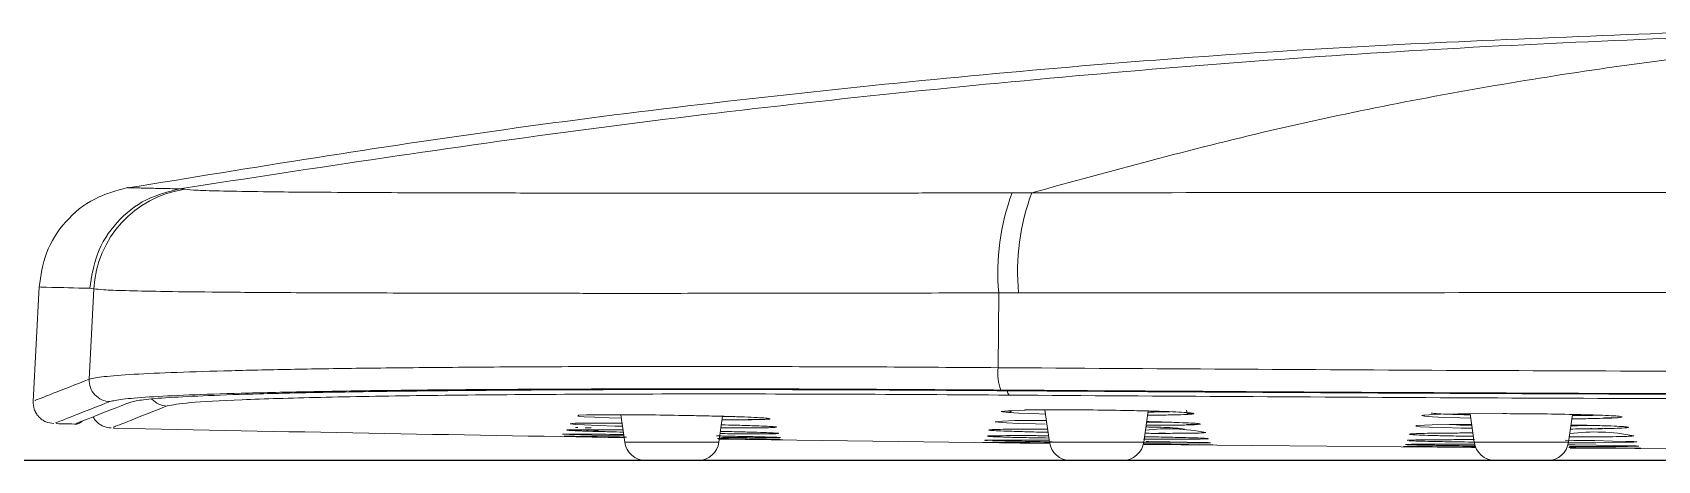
# Model space of a CAD drawing. Extents: x 3627 to 4221, y 1255 to 1675.
# Drawn here: x 3948.6 to 3963.9, y 1618 to 1622.03 of the extents above; entities that cross this region are included whole.
import ezdxf

# ---------------------------------------------------------------- set-up
doc = ezdxf.new("R2010")
doc.units = 0
doc.header["$LTSCALE"] = 7
doc.header["$MEASUREMENT"] = 0
doc.layers.get('0').update_dxf_attribs({"color": 2, "linetype": 'CONTINUOUS'})
doc.layers.add('D', color=2, linetype='CONTINUOUS')

msp = doc.modelspace()

# ---------------------------------------------------------------- linework, layer by layer
at = {"color": 7, "linetype": 'Continuous', "lineweight": 15}
for p, q in [((3950.032, 1620.553), (3949.984, 1620.557)), ((3957.823, 1620.52), (3958.009, 1620.52)), ((3948.661, 1619.633), (3948.605, 1618.555)), ((3949.176, 1619.616), (3949.139, 1619.621)), ((3949.176, 1619.616), (3949.132, 1618.765)), ((3957.692, 1618.873), (3957.697, 1619.577)), ((3957.697, 1619.577), (3957.884, 1619.578)), ((3954.139, 1618.429), (3954.096, 1618.43)), ((3954.139, 1618.43), (3954.175, 1618.172)), ((3955.063, 1618.172), (3955.097, 1618.416)), ((3955.212, 1618.412), (3955.097, 1618.413)), ((3958.132, 1618.476), (3958.175, 1618.172)), ((3959.063, 1618.172), (3959.104, 1618.466)), ((3959.519, 1618.446), (3959.521, 1618.443)), ((3962.137, 1618.44), (3962.175, 1618.172)), ((3963.063, 1618.172), (3963.1, 1618.434)), ((3953.62, 1618.248), (3953.62, 1618.248)), ((3953.702, 1618.289), (3953.882, 1618.289)), ((3953.733, 1618.31), (3953.712, 1618.311)), ((3953.86, 1618.306), (3953.802, 1618.308)), ((3954.009, 1618.35), (3954.153, 1618.35)), ((3954.373, 1618), (3954.865, 1618)), ((3958.373, 1618), (3958.865, 1618)), ((3962.373, 1618), (3962.865, 1618))]:
    msp.add_line(p, q, dxfattribs=at)
at = {"color": 8, "linetype": 'Continuous', "lineweight": 15}
for p, q in [((3954.175, 1618.172), (3955.063, 1618.172)), ((3958.175, 1618.172), (3959.063, 1618.172)), ((3962.175, 1618.172), (3963.063, 1618.172))]:
    msp.add_line(p, q, dxfattribs=at)
at = {"color": 7, "linetype": 'Continuous', "lineweight": 15, "flags": 128}
for points in [[(3954.143, 1618.398), (3954.029, 1618.402), (3953.893, 1618.407), (3953.794, 1618.412), (3953.734, 1618.417), (3953.742, 1618.425), (3953.814, 1618.429), (3953.817, 1618.43), (3953.818, 1618.43), (3953.818, 1618.43), (3953.818, 1618.43), (3953.818, 1618.43), (3953.818, 1618.43), (3953.818, 1618.43), (3953.818, 1618.43), (3953.818, 1618.43), (3953.818, 1618.43), (3953.818, 1618.43), (3953.818, 1618.43), (3953.818, 1618.43), (3953.818, 1618.43), (3953.818, 1618.43), (3953.818, 1618.43), (3953.818, 1618.43), (3953.818, 1618.43), (3953.818, 1618.43), (3953.818, 1618.43), (3953.818, 1618.43), (3953.818, 1618.43), (3953.818, 1618.43), (3953.818, 1618.43), (3953.818, 1618.43), (3953.818, 1618.43), (3953.818, 1618.43), (3953.818, 1618.43), (3953.818, 1618.43), (3953.818, 1618.43), (3953.818, 1618.43), (3953.818, 1618.43), (3953.818, 1618.43), (3953.818, 1618.43), (3953.818, 1618.43), (3953.818, 1618.43), (3953.818, 1618.43), (3953.818, 1618.43), (3953.818, 1618.43), (3953.818, 1618.43), (3953.819, 1618.43), (3953.83, 1618.43), (3953.858, 1618.43), (3953.86, 1618.43), (3953.87, 1618.43), (3953.9, 1618.43), (3954.136, 1618.43)], [(3958.138, 1618.437), (3958.022, 1618.441), (3957.888, 1618.446), (3957.791, 1618.452), (3957.734, 1618.457), (3957.72, 1618.462), (3957.816, 1618.471), (3957.942, 1618.475), (3957.946, 1618.476), (3957.948, 1618.476), (3957.949, 1618.476), (3957.949, 1618.476), (3957.949, 1618.476), (3957.949, 1618.476), (3957.949, 1618.476), (3957.949, 1618.476), (3957.949, 1618.476), (3957.949, 1618.476), (3957.949, 1618.476), (3957.949, 1618.476), (3957.949, 1618.476), (3957.949, 1618.476), (3957.949, 1618.476), (3957.949, 1618.476), (3957.949, 1618.476), (3957.949, 1618.476), (3957.949, 1618.476), (3957.949, 1618.476), (3957.949, 1618.476), (3957.949, 1618.476), (3957.949, 1618.476), (3957.949, 1618.476), (3957.949, 1618.476), (3957.949, 1618.476), (3957.949, 1618.476), (3957.949, 1618.476), (3957.949, 1618.476), (3957.949, 1618.476), (3957.949, 1618.476), (3957.949, 1618.476), (3957.949, 1618.476), (3957.949, 1618.476), (3957.949, 1618.476), (3957.949, 1618.476), (3957.949, 1618.476), (3957.949, 1618.476), (3957.949, 1618.476), (3957.949, 1618.476), (3957.949, 1618.476), (3957.949, 1618.476), (3957.949, 1618.476), (3957.949, 1618.476), (3957.949, 1618.476), (3957.949, 1618.476), (3957.95, 1618.476), (3957.963, 1618.476), (3957.996, 1618.476), (3957.998, 1618.476), (3958.01, 1618.476), (3958.046, 1618.476), (3958.319, 1618.477)], [(3962.143, 1618.398), (3962.043, 1618.401), (3961.894, 1618.405), (3961.781, 1618.411), (3961.708, 1618.416), (3961.681, 1618.422), (3961.698, 1618.427), (3961.858, 1618.435), (3962.023, 1618.44), (3962.028, 1618.44), (3962.03, 1618.44), (3962.031, 1618.44), (3962.031, 1618.44), (3962.031, 1618.44), (3962.031, 1618.44), (3962.031, 1618.44), (3962.031, 1618.44), (3962.031, 1618.44), (3962.031, 1618.44), (3962.031, 1618.44), (3962.031, 1618.44), (3962.031, 1618.44), (3962.031, 1618.44), (3962.031, 1618.44), (3962.031, 1618.44), (3962.031, 1618.44), (3962.031, 1618.44), (3962.031, 1618.44), (3962.031, 1618.44), (3962.031, 1618.44), (3962.031, 1618.44), (3962.031, 1618.44), (3962.031, 1618.44), (3962.031, 1618.44), (3962.031, 1618.44), (3962.031, 1618.44), (3962.031, 1618.44), (3962.031, 1618.44), (3962.031, 1618.44), (3962.031, 1618.44), (3962.031, 1618.44), (3962.031, 1618.44), (3962.031, 1618.44), (3962.031, 1618.44), (3962.031, 1618.44), (3962.033, 1618.44), (3962.047, 1618.44), (3962.047, 1618.44), (3962.05, 1618.44), (3962.057, 1618.44), (3962.14, 1618.44), (3962.443, 1618.441)], [(3948.821, 1618.347), (3948.846, 1618.346), (3948.87, 1618.346), (3948.895, 1618.345), (3948.92, 1618.345), (3948.944, 1618.344), (3948.969, 1618.344), (3948.993, 1618.343), (3949.018, 1618.343)], [(3954.167, 1618.232), (3954.023, 1618.235), (3953.861, 1618.238), (3953.655, 1618.244), (3953.59, 1618.247), (3953.589, 1618.247), (3953.589, 1618.247), (3953.589, 1618.247), (3953.589, 1618.247), (3953.589, 1618.247), (3953.589, 1618.247), (3953.589, 1618.247), (3953.589, 1618.247), (3953.589, 1618.247), (3953.589, 1618.247), (3953.589, 1618.247), (3953.589, 1618.247), (3953.589, 1618.247), (3953.589, 1618.247), (3953.589, 1618.247), (3953.589, 1618.247), (3953.589, 1618.247), (3953.589, 1618.247), (3953.589, 1618.247), (3953.589, 1618.247), (3953.589, 1618.247), (3953.589, 1618.247), (3953.589, 1618.247), (3953.589, 1618.247), (3953.589, 1618.247), (3953.589, 1618.247), (3953.589, 1618.247), (3953.589, 1618.247), (3953.589, 1618.247), (3953.589, 1618.247), (3953.589, 1618.247), (3953.594, 1618.247), (3953.594, 1618.247), (3953.595, 1618.247), (3953.597, 1618.247), (3953.626, 1618.248), (3953.744, 1618.248)], [(3954.154, 1618.322), (3954.086, 1618.324), (3953.924, 1618.329), (3953.796, 1618.334), (3953.708, 1618.338), (3953.664, 1618.346), (3953.707, 1618.349), (3953.709, 1618.349), (3953.71, 1618.35), (3953.711, 1618.35), (3953.711, 1618.35), (3953.711, 1618.35), (3953.711, 1618.35), (3953.711, 1618.35), (3953.711, 1618.35), (3953.711, 1618.35), (3953.711, 1618.35), (3953.711, 1618.35), (3953.711, 1618.35), (3953.711, 1618.35), (3953.711, 1618.35), (3953.711, 1618.35), (3953.711, 1618.35), (3953.711, 1618.35), (3953.711, 1618.35), (3953.711, 1618.35), (3953.711, 1618.35), (3953.711, 1618.35), (3953.711, 1618.35), (3953.711, 1618.35), (3953.711, 1618.35), (3953.711, 1618.35), (3953.711, 1618.35), (3953.711, 1618.35), (3953.711, 1618.35), (3953.711, 1618.35), (3953.711, 1618.35), (3953.711, 1618.35), (3953.711, 1618.35), (3953.711, 1618.35), (3953.711, 1618.35), (3953.711, 1618.35), (3953.711, 1618.35), (3953.711, 1618.35), (3953.711, 1618.35), (3953.711, 1618.35), (3953.711, 1618.35), (3953.711, 1618.35), (3953.711, 1618.35), (3953.711, 1618.35), (3953.711, 1618.35), (3953.711, 1618.35), (3953.711, 1618.35), (3953.711, 1618.35), (3953.711, 1618.35), (3953.711, 1618.35), (3953.711, 1618.35), (3953.711, 1618.35), (3953.711, 1618.35), (3953.711, 1618.35), (3953.711, 1618.35), (3953.711, 1618.35), (3953.711, 1618.35), (3953.711, 1618.35), (3953.711, 1618.35), (3953.711, 1618.35), (3953.711, 1618.35), (3953.711, 1618.35), (3953.711, 1618.35), (3953.711, 1618.35), (3953.711, 1618.35), (3953.711, 1618.35), (3953.711, 1618.35), (3953.711, 1618.35), (3953.711, 1618.35), (3953.711, 1618.35), (3953.711, 1618.35), (3953.711, 1618.35), (3953.711, 1618.35), (3953.711, 1618.35), (3953.711, 1618.35), (3953.711, 1618.35), (3953.711, 1618.35), (3953.711, 1618.35), (3953.711, 1618.35), (3953.711, 1618.35), (3953.711, 1618.35), (3953.711, 1618.35), (3953.711, 1618.35), (3953.711, 1618.35), (3953.711, 1618.35), (3953.711, 1618.35), (3953.711, 1618.35), (3953.711, 1618.35), (3953.711, 1618.35), (3953.711, 1618.35), (3953.711, 1618.35), (3953.711, 1618.35), (3953.711, 1618.35), (3953.711, 1618.35), (3953.711, 1618.35), (3953.711, 1618.35), (3953.711, 1618.35), (3953.711, 1618.35), (3953.711, 1618.35), (3953.711, 1618.35), (3953.711, 1618.35), (3953.711, 1618.35), (3953.711, 1618.35), (3953.711, 1618.35), (3953.711, 1618.35), (3953.711, 1618.35), (3953.711, 1618.35), (3953.711, 1618.35), (3953.711, 1618.35), (3953.711, 1618.35), (3953.711, 1618.35), (3953.711, 1618.35), (3953.711, 1618.35), (3953.711, 1618.35), (3953.711, 1618.35), (3953.711, 1618.35), (3953.711, 1618.35), (3953.711, 1618.35), (3953.711, 1618.35), (3953.711, 1618.35), (3953.711, 1618.35), (3953.711, 1618.35), (3953.711, 1618.35), (3953.711, 1618.35), (3953.711, 1618.35), (3953.711, 1618.35), (3953.711, 1618.35), (3953.711, 1618.35), (3953.712, 1618.35), (3953.714, 1618.35), (3953.721, 1618.35), (3953.748, 1618.35), (3953.766, 1618.35), (3953.787, 1618.35), (3953.81, 1618.35), (3953.836, 1618.35), (3953.863, 1618.35), (3953.891, 1618.35), (3954.009, 1618.35)], [(3958.134, 1618.342), (3958.043, 1618.344), (3957.888, 1618.349), (3957.771, 1618.354), (3957.694, 1618.359), (3957.663, 1618.364), (3957.733, 1618.371), (3957.848, 1618.375), (3957.852, 1618.375), (3957.853, 1618.376), (3957.854, 1618.376), (3957.854, 1618.376), (3957.854, 1618.376), (3957.854, 1618.376), (3957.854, 1618.376), (3957.854, 1618.376), (3957.854, 1618.376), (3957.854, 1618.376), (3957.854, 1618.376), (3957.854, 1618.376), (3957.854, 1618.376), (3957.854, 1618.376), (3957.854, 1618.376), (3957.854, 1618.376), (3957.854, 1618.376), (3957.854, 1618.376), (3957.854, 1618.376), (3957.854, 1618.376), (3957.854, 1618.376), (3957.854, 1618.376), (3957.854, 1618.376), (3957.854, 1618.376), (3957.854, 1618.376), (3957.854, 1618.376), (3957.854, 1618.376), (3957.854, 1618.376), (3957.854, 1618.376), (3957.854, 1618.376), (3957.854, 1618.376), (3957.854, 1618.376), (3957.856, 1618.376), (3957.868, 1618.376), (3957.902, 1618.376), (3957.903, 1618.376), (3957.906, 1618.376), (3957.916, 1618.376), (3957.952, 1618.376), (3958.146, 1618.376)], [(3962.157, 1618.303), (3962.051, 1618.305), (3961.885, 1618.309), (3961.755, 1618.314), (3961.667, 1618.318), (3961.626, 1618.323), (3961.633, 1618.328), (3961.78, 1618.335), (3961.943, 1618.339), (3961.949, 1618.339), (3961.951, 1618.339), (3961.952, 1618.339), (3961.952, 1618.339), (3961.952, 1618.339), (3961.952, 1618.339), (3961.952, 1618.339), (3961.952, 1618.339), (3961.952, 1618.339), (3961.952, 1618.339), (3961.952, 1618.339), (3961.952, 1618.339), (3961.952, 1618.339), (3961.952, 1618.339), (3961.952, 1618.339), (3961.952, 1618.339), (3961.952, 1618.339), (3961.952, 1618.339), (3961.952, 1618.339), (3961.952, 1618.339), (3961.952, 1618.339), (3961.952, 1618.339), (3961.952, 1618.339), (3961.952, 1618.339), (3961.952, 1618.339), (3961.952, 1618.339), (3961.952, 1618.339), (3961.952, 1618.339), (3961.953, 1618.339), (3961.968, 1618.339), (3961.968, 1618.339), (3961.971, 1618.339), (3961.979, 1618.339), (3962.065, 1618.34), (3962.151, 1618.34)], [(3955.067, 1618.202), (3955.796, 1618.191), (3957.942, 1618.163), (3958.177, 1618.16)], [(3959.059, 1618.156), (3959.121, 1618.155), (3959.322, 1618.153), (3959.488, 1618.15), (3959.611, 1618.148), (3959.688, 1618.147), (3959.713, 1618.146), (3959.684, 1618.146), (3959.606, 1618.146), (3959.322, 1618.149), (3959.078, 1618.151), (3959.07, 1618.151), (3959.068, 1618.151), (3959.066, 1618.151), (3959.066, 1618.151), (3959.066, 1618.151), (3959.066, 1618.151), (3959.066, 1618.151), (3959.066, 1618.151), (3959.066, 1618.151), (3959.066, 1618.151), (3959.066, 1618.151), (3959.066, 1618.151), (3959.066, 1618.151), (3959.066, 1618.151), (3959.066, 1618.151), (3959.066, 1618.151), (3959.066, 1618.151), (3959.066, 1618.151), (3959.066, 1618.151), (3959.066, 1618.151), (3959.066, 1618.151), (3959.066, 1618.151), (3959.066, 1618.151), (3959.066, 1618.151), (3959.066, 1618.151), (3959.066, 1618.151), (3959.066, 1618.151), (3959.066, 1618.151)], [(3959.082, 1618.18), (3959.111, 1618.179), (3959.308, 1618.176), (3959.471, 1618.173), (3959.593, 1618.17), (3959.668, 1618.168), (3959.693, 1618.166), (3959.665, 1618.165), (3959.589, 1618.164), (3959.31, 1618.165), (3959.071, 1618.166), (3959.064, 1618.166), (3959.061, 1618.166), (3959.06, 1618.166), (3959.06, 1618.166), (3959.06, 1618.166), (3959.06, 1618.166), (3959.06, 1618.166), (3959.06, 1618.166), (3959.06, 1618.166)], [(3959.416, 1618.147), (3960.087, 1618.14), (3962.188, 1618.123)], [(3963.031, 1618.19), (3963.112, 1618.189), (3963.312, 1618.187), (3963.478, 1618.183), (3963.602, 1618.18), (3963.679, 1618.177), (3963.705, 1618.174), (3963.678, 1618.172), (3963.6, 1618.17), (3963.319, 1618.167), (3963.077, 1618.167), (3963.069, 1618.167), (3963.066, 1618.167), (3963.065, 1618.167), (3963.065, 1618.167), (3963.065, 1618.167), (3963.065, 1618.167), (3963.065, 1618.167), (3963.065, 1618.167), (3963.065, 1618.167), (3963.065, 1618.167), (3963.065, 1618.167), (3963.065, 1618.167), (3963.065, 1618.167), (3963.065, 1618.167), (3963.065, 1618.167), (3963.065, 1618.167)], [(3963.055, 1618.147), (3963.122, 1618.146), (3963.326, 1618.144), (3963.494, 1618.141), (3963.62, 1618.139), (3963.699, 1618.137), (3963.724, 1618.135), (3963.696, 1618.134), (3963.617, 1618.133), (3963.33, 1618.132), (3963.083, 1618.132), (3963.075, 1618.132), (3963.073, 1618.132), (3963.071, 1618.132), (3963.071, 1618.132), (3963.071, 1618.132), (3963.071, 1618.132), (3963.071, 1618.132)], [(3963.067, 1618.122), (3963.132, 1618.122), (3963.337, 1618.12), (3963.508, 1618.119), (3963.637, 1618.117), (3963.717, 1618.116), (3963.744, 1618.115), (3963.715, 1618.115), (3963.635, 1618.115), (3963.342, 1618.116), (3963.09, 1618.117), (3963.082, 1618.117), (3963.079, 1618.117), (3963.078, 1618.117), (3963.078, 1618.117), (3963.078, 1618.117), (3963.078, 1618.117), (3963.078, 1618.117), (3963.078, 1618.117), (3963.078, 1618.117), (3963.078, 1618.117), (3963.078, 1618.117), (3963.078, 1618.117), (3963.078, 1618.117), (3963.078, 1618.117)], [(3963.689, 1618.113), (3964.378, 1618.11), (3966.198, 1618.103)]]:
    msp.add_lwpolyline(points, dxfattribs=at)
at = {"color": 7, "linetype": 'Continuous', "lineweight": 15}
for centre, radius, start, end in [((3950.175, 1619.563), 1, 98.2008, 176.9891), ((3959.849, 1619.77), 2.16, 159.6981, 185.1203), ((3960.072, 1619.767), 2.197, 159.9454, 184.935), ((3958.112, 1618.819), 0.424, 172.5998, 201.5703), ((3949.332, 1618.754), 0.2, 177.0475, 268.6565), ((3968.619, 2518.981), 900.882, 268.775099, 269.080954), ((3959.294, 1616.501), 1.797, 78.6903, 96.8615), ((3963.313, 1616.379), 1.889, 78.8621, 97.243), ((3954.373, 1618.2), 0.2, 187.9696, 270), ((3954.865, 1618.2), 0.2, 270, 352.0304), ((3958.373, 1618.2), 0.2, 187.9696, 270), ((3958.865, 1618.2), 0.2, 270, 352.0304), ((3962.373, 1618.2), 0.2, 187.9696, 270), ((3962.865, 1618.2), 0.2, 270, 352.0304)]:
    msp.add_arc(centre, radius, start, end, dxfattribs=at)
at = {"color": 8, "linetype": 'Continuous', "lineweight": 15}
for centre, radius, start, end in [((3949.871, 1618.713), 0.201, 222.2336, 268.6375), ((3957.834, 1618.653), 0.0539, 180.3274, 224.6176)]:
    msp.add_arc(centre, radius, start, end, dxfattribs=at)
at = {"color": 7, "linetype": 'Continuous', "lineweight": 15}
for points, knots in [([(3964.059, 1622.026), (3962.856, 1621.979), (3960.413, 1621.884), (3956.737, 1621.571), (3953.08, 1621.148), (3950.673, 1620.757), (3949.493, 1620.565)], [0, 0, 0, 0, 0.246473, 0.500616, 0.755245, 1, 1, 1, 1]), ([(3965.429, 1622.028), (3964.139, 1621.98), (3961.559, 1621.883), (3957.694, 1621.571), (3953.833, 1621.147), (3951.267, 1620.754), (3949.984, 1620.557)], [0, 0, 0, 0, 0.25, 0.5, 0.75, 1, 1, 1, 1]), ([(3958.009, 1620.52), (3958.758, 1620.725), (3960.256, 1621.135), (3962.508, 1621.572), (3964.762, 1621.89), (3966.266, 1621.982), (3967.019, 1622.028)], [0, 0, 0, 0, 0.25, 0.5, 0.75, 1, 1, 1, 1]), ([(3949.493, 1620.568), (3949.387, 1620.539), (3949.168, 1620.48), (3948.899, 1620.259), (3948.71, 1619.966), (3948.677, 1619.741), (3948.661, 1619.633)], [0, 0, 0, 0, 0.242713, 0.499988, 0.757273, 1, 1, 1, 1]), ([(3949.139, 1619.621), (3949.155, 1619.731), (3949.189, 1619.957), (3949.381, 1620.252), (3949.655, 1620.473), (3949.876, 1620.529), (3949.984, 1620.557)], [0, 0, 0, 0, 0.2425776, 0.5000009, 0.7574274, 1, 1, 1, 1]), ([(3957.823, 1620.52), (3957.821, 1620.52), (3957.804, 1620.519), (3957.748, 1620.519), (3957.514, 1620.519), (3957.104, 1620.518), (3956.59, 1620.517), (3956.115, 1620.517), (3955.691, 1620.516), (3955.274, 1620.516), (3954.87, 1620.516), (3954.478, 1620.516), (3954.127, 1620.516), (3953.793, 1620.517), (3953.456, 1620.517), (3953.079, 1620.518), (3952.717, 1620.519), (3952.321, 1620.52), (3951.926, 1620.521), (3951.488, 1620.524), (3951.101, 1620.526), (3950.711, 1620.53), (3950.384, 1620.536), (3950.133, 1620.543), (3950.066, 1620.55), (3950.032, 1620.553)], [0, 0, 0, 0, 0.000512, 0.004106, 0.013698, 0.057378, 0.104862, 0.141388, 0.177605, 0.214261, 0.250805, 0.286555, 0.322388, 0.350807, 0.384209, 0.424143, 0.46947, 0.503747, 0.562593, 0.617394, 0.685642, 0.744527, 0.83338, 0.916518, 1, 1, 1, 1]), ([(3979.229, 1620.52), (3977.82, 1620.521), (3975.003, 1620.522), (3970.748, 1620.523), (3966.489, 1620.523), (3962.234, 1620.522), (3959.417, 1620.521), (3958.009, 1620.52)], [0, 0, 0, 0, 0.200009, 0.400005, 0.599997, 0.799992, 1, 1, 1, 1]), ([(3957.697, 1619.577), (3957.321, 1619.577), (3956.569, 1619.575), (3955.481, 1619.574), (3954.579, 1619.573), (3953.853, 1619.573), (3953.284, 1619.574), (3952.743, 1619.575), (3952.232, 1619.576), (3951.605, 1619.577), (3950.927, 1619.58), (3950.279, 1619.585), (3949.796, 1619.591), (3949.464, 1619.598), (3949.254, 1619.606), (3949.202, 1619.613), (3949.176, 1619.616)], [0, 0, 0, 0, 0.08361, 0.167133, 0.250571, 0.30061, 0.350618, 0.400594, 0.450539, 0.500453, 0.597116, 0.688419, 0.77436, 0.854938, 0.930152, 1, 1, 1, 1]), ([(3979.354, 1619.578), (3977.929, 1619.578), (3975.078, 1619.58), (3970.773, 1619.581), (3966.464, 1619.581), (3962.159, 1619.58), (3959.309, 1619.578), (3957.884, 1619.578)], [0, 0, 0, 0, 0.2, 0.4, 0.6, 0.8, 1, 1, 1, 1]), ([(3957.692, 1618.873), (3957.317, 1618.876), (3956.566, 1618.881), (3955.477, 1618.884), (3954.433, 1618.885), (3953.45, 1618.883), (3952.54, 1618.877), (3951.741, 1618.869), (3951.045, 1618.859), (3950.447, 1618.845), (3949.936, 1618.83), (3949.532, 1618.811), (3949.241, 1618.789), (3949.169, 1618.773), (3949.132, 1618.765)], [0, 0, 0, 0, 0.083137, 0.166369, 0.249696, 0.333121, 0.416647, 0.500274, 0.576589, 0.65569, 0.737581, 0.822261, 0.909734, 1, 1, 1, 1]), ([(3979.546, 1618.873), (3978.095, 1618.864), (3975.195, 1618.845), (3970.812, 1618.833), (3966.426, 1618.833), (3962.043, 1618.845), (3959.142, 1618.864), (3957.692, 1618.873)], [0, 0, 0, 0, 0.2, 0.4, 0.6, 0.8, 1, 1, 1, 1]), ([(3948.604, 1618.558), (3948.606, 1618.532), (3948.608, 1618.493), (3948.631, 1618.444), (3948.656, 1618.41), (3948.688, 1618.383), (3948.735, 1618.356), (3948.775, 1618.351), (3948.8, 1618.347)], [0, 0, 0, 0, 0.239013, 0.368089, 0.500053, 0.632011, 0.761064, 1, 1, 1, 1]), ([(3949.524, 1618.55), (3949.401, 1618.502), (3949.156, 1618.406), (3949.003, 1618.345), (3949.014, 1618.35), (3949.018, 1618.351)], [0, 0, 0, 0, 0.39996, 0.799944, 1, 1, 1, 1]), ([(3957.718, 1618.663), (3957.348, 1618.665), (3956.611, 1618.67), (3955.542, 1618.674), (3954.519, 1618.675), (3953.555, 1618.672), (3952.665, 1618.667), (3951.861, 1618.659), (3951.15, 1618.647), (3950.545, 1618.633), (3950.053, 1618.617), (3949.68, 1618.598), (3949.423, 1618.577), (3949.359, 1618.562), (3949.327, 1618.554)], [0, 0, 0, 0, 0.083557, 0.166567, 0.25014, 0.333647, 0.416771, 0.500271, 0.583748, 0.666931, 0.750394, 0.833766, 0.916601, 1, 1, 1, 1]), ([(3957.747, 1618.656), (3957.385, 1618.659), (3956.664, 1618.664), (3955.618, 1618.667), (3954.618, 1618.668), (3953.673, 1618.666), (3952.801, 1618.66), (3952.012, 1618.652), (3951.315, 1618.641), (3950.721, 1618.628), (3950.237, 1618.611), (3949.871, 1618.593), (3949.618, 1618.572), (3949.555, 1618.557), (3949.524, 1618.55)], [0, 0, 0, 0, 0.083397, 0.166233, 0.249612, 0.333075, 0.416254, 0.499734, 0.583233, 0.666354, 0.749862, 0.833429, 0.91644, 1, 1, 1, 1]), ([(3957.795, 1618.615), (3957.275, 1618.619), (3956.233, 1618.625), (3954.766, 1618.627), (3953.422, 1618.623), (3952.247, 1618.612), (3951.271, 1618.595), (3950.535, 1618.572), (3950.029, 1618.545), (3949.921, 1618.524), (3949.866, 1618.513)], [0, 0, 0, 0, 0.124797, 0.249612, 0.374636, 0.499734, 0.624768, 0.749864, 0.8749, 1, 1, 1, 1]), ([(3979.52, 1618.663), (3978.072, 1618.654), (3975.178, 1618.634), (3970.806, 1618.622), (3966.432, 1618.622), (3962.06, 1618.634), (3959.166, 1618.654), (3957.718, 1618.663)], [0, 0, 0, 0, 0.200116, 0.400048, 0.599929, 0.799877, 1, 1, 1, 1]), ([(3957.747, 1618.656), (3959.191, 1618.647), (3962.077, 1618.628), (3966.437, 1618.616), (3970.8, 1618.616), (3975.16, 1618.628), (3978.047, 1618.647), (3979.49, 1618.656)], [0, 0, 0, 0, 0.2001159, 0.4000483, 0.599929, 0.7998767, 1, 1, 1, 1]), ([(3957.795, 1618.615), (3959.237, 1618.606), (3962.112, 1618.587), (3966.451, 1618.575), (3970.787, 1618.575), (3975.125, 1618.587), (3978.001, 1618.606), (3979.442, 1618.615)], [0, 0, 0, 0, 0.200669, 0.400335, 0.599665, 0.799331, 1, 1, 1, 1]), ([(3949.169, 1618.411), (3949.17, 1618.408), (3949.177, 1618.393), (3949.197, 1618.369), (3949.228, 1618.341), (3949.275, 1618.314), (3949.314, 1618.309), (3949.34, 1618.306)], [0, 0, 0, 0, 0.037996, 0.238771, 0.439626, 0.636131, 1, 1, 1, 1]), ([(3954.136, 1618.43), (3954.216, 1618.43), (3954.395, 1618.43), (3954.683, 1618.425), (3954.927, 1618.42), (3955.111, 1618.416), (3955.273, 1618.411), (3955.401, 1618.405), (3955.493, 1618.4), (3955.544, 1618.395), (3955.551, 1618.391), (3955.511, 1618.387), (3955.43, 1618.385), (3955.309, 1618.383), (3955.193, 1618.383), (3955.113, 1618.383), (3955.093, 1618.383)], [0, 0, 0, 0, 0.095432, 0.214598, 0.28381, 0.353132, 0.422272, 0.49142, 0.560602, 0.629971, 0.699651, 0.769093, 0.838351, 0.907623, 0.976978, 1, 1, 1, 1]), ([(3957.803, 1618.47), (3957.803, 1618.469), (3957.804, 1618.467), (3957.81, 1618.464), (3957.814, 1618.461), (3957.813, 1618.459), (3957.812, 1618.458), (3957.811, 1618.458), (3957.811, 1618.458), (3957.811, 1618.458), (3957.81, 1618.458), (3957.81, 1618.458), (3957.809, 1618.457), (3957.806, 1618.457), (3957.8, 1618.456), (3957.772, 1618.455), (3957.729, 1618.458), (3957.728, 1618.461), (3957.728, 1618.463)], [0, 0, 0, 0, 0.054076, 0.138111, 0.188005, 0.19461, 0.197084, 0.199114, 0.200005, 0.200869, 0.20173, 0.202626, 0.204692, 0.207274, 0.224424, 0.254543, 0.529226, 1, 1, 1, 1]), ([(3958.319, 1618.477), (3958.408, 1618.476), (3958.607, 1618.476), (3958.887, 1618.471), (3959.111, 1618.466), (3959.27, 1618.461), (3959.398, 1618.456), (3959.485, 1618.45), (3959.508, 1618.447), (3959.519, 1618.446)], [0, 0, 0, 0, 0.174749, 0.392944, 0.519672, 0.646606, 0.773215, 0.899835, 1, 1, 1, 1]), ([(3959.529, 1618.444), (3959.534, 1618.443), (3959.543, 1618.439), (3959.501, 1618.434), (3959.418, 1618.431), (3959.296, 1618.428), (3959.186, 1618.426), (3959.113, 1618.426), (3959.099, 1618.426)], [0, 0, 0, 0, 0.191133, 0.383099, 0.574421, 0.76525, 0.956123, 1, 1, 1, 1]), ([(3959.311, 1618.459), (3959.307, 1618.459), (3959.258, 1618.457), (3959.177, 1618.456), (3959.103, 1618.456)], [0, 0, 0, 0, 0.080058, 1, 1, 1, 1]), ([(3959.524, 1618.44), (3959.516, 1618.44), (3959.506, 1618.439), (3959.485, 1618.44), (3959.478, 1618.441), (3959.476, 1618.442), (3959.474, 1618.442), (3959.474, 1618.443), (3959.473, 1618.443), (3959.472, 1618.444), (3959.47, 1618.445), (3959.469, 1618.447), (3959.472, 1618.457), (3959.469, 1618.465), (3959.467, 1618.472)], [0, 0, 0, 0, 0.320562, 0.387642, 0.396416, 0.402585, 0.404954, 0.407025, 0.409074, 0.411334, 0.41704, 0.446973, 0.516582, 1, 1, 1, 1]), ([(3961.709, 1618.427), (3961.707, 1618.427), (3961.704, 1618.426), (3961.702, 1618.427), (3961.703, 1618.427), (3961.704, 1618.427)], [0, 0, 0, 0, 0.308559, 0.817482, 1, 1, 1, 1]), ([(3962.139, 1618.429), (3962.117, 1618.43), (3962.04, 1618.431), (3961.939, 1618.435), (3961.826, 1618.44), (3961.788, 1618.444), (3961.769, 1618.446)], [0, 0, 0, 0, 0.106332, 0.381142, 0.679347, 1, 1, 1, 1]), ([(3962.443, 1618.441), (3962.539, 1618.44), (3962.754, 1618.44), (3963.031, 1618.435), (3963.245, 1618.43), (3963.388, 1618.425), (3963.495, 1618.42), (3963.558, 1618.415), (3963.576, 1618.409), (3963.549, 1618.404), (3963.477, 1618.399), (3963.361, 1618.396), (3963.231, 1618.393), (3963.132, 1618.392), (3963.094, 1618.392)], [0, 0, 0, 0, 0.108146, 0.243186, 0.321618, 0.400175, 0.478532, 0.556888, 0.635288, 0.713899, 0.792859, 0.871551, 0.950036, 1, 1, 1, 1]), ([(3963.349, 1618.426), (3963.347, 1618.426), (3963.316, 1618.425), (3963.237, 1618.423), (3963.142, 1618.422), (3963.098, 1618.422)], [0, 0, 0, 0, 0.046644, 0.563075, 1, 1, 1, 1]), ([(3963.544, 1618.404), (3963.53, 1618.403), (3963.505, 1618.402), (3963.455, 1618.4), (3963.422, 1618.4), (3963.405, 1618.4), (3963.4, 1618.401), (3963.398, 1618.401), (3963.397, 1618.401), (3963.397, 1618.402), (3963.396, 1618.402), (3963.396, 1618.402), (3963.396, 1618.402), (3963.396, 1618.402), (3963.396, 1618.402)], [0, 0, 0, 0, 0.448569, 0.756257, 0.929611, 0.971755, 0.983035, 0.986635, 0.988086, 0.989403, 0.990699, 0.992088, 0.995514, 1, 1, 1, 1]), ([(3948.996, 1618.343), (3949.008, 1618.344), (3949.027, 1618.345), (3949.051, 1618.357), (3949.061, 1618.365), (3949.067, 1618.369)], [0, 0, 0, 0, 0.479217, 0.736937, 1, 1, 1, 1]), ([(3953.636, 1618.286), (3953.634, 1618.286), (3953.622, 1618.288), (3953.667, 1618.288), (3953.702, 1618.289)], [0, 0, 0, 0, 0.2301507, 1, 1, 1, 1]), ([(3954.162, 1618.267), (3954.118, 1618.268), (3954.01, 1618.271), (3953.87, 1618.274), (3953.707, 1618.28), (3953.632, 1618.284), (3953.637, 1618.286), (3953.638, 1618.287)], [0, 0, 0, 0, 0.126271, 0.310083, 0.494041, 0.853726, 1, 1, 1, 1]), ([(3953.69, 1618.347), (3953.681, 1618.347), (3953.65, 1618.346), (3953.663, 1618.345), (3953.672, 1618.344)], [0, 0, 0, 0, 0.31465, 1, 1, 1, 1]), ([(3953.816, 1618.276), (3953.813, 1618.277), (3953.783, 1618.277), (3953.762, 1618.278), (3953.743, 1618.279)], [0, 0, 0, 0, 0.078129, 1, 1, 1, 1]), ([(3953.744, 1618.248), (3953.793, 1618.248), (3953.889, 1618.248), (3954.074, 1618.245), (3954.165, 1618.244)], [0, 0, 0, 0, 0.505388, 1, 1, 1, 1]), ([(3953.836, 1618.29), (3953.825, 1618.284), (3953.789, 1618.267), (3953.898, 1618.284), (3953.92, 1618.279), (3953.926, 1618.278), (3953.927, 1618.277), (3953.927, 1618.277), (3953.927, 1618.277), (3953.927, 1618.276), (3953.926, 1618.276), (3953.926, 1618.276), (3953.925, 1618.276), (3953.921, 1618.276), (3953.903, 1618.275), (3953.866, 1618.275), (3953.835, 1618.276), (3953.816, 1618.276)], [0, 0, 0, 0, 0.149424, 0.479476, 0.535134, 0.567551, 0.572077, 0.573881, 0.575426, 0.576826, 0.578166, 0.579591, 0.581236, 0.585409, 0.607419, 0.749353, 1, 1, 1, 1]), ([(3953.882, 1618.289), (3953.945, 1618.289), (3954.022, 1618.289), (3954.138, 1618.288), (3954.159, 1618.287)], [0, 0, 0, 0, 0.823501, 1, 1, 1, 1]), ([(3955.077, 1618.273), (3955.081, 1618.273), (3955.153, 1618.272), (3955.273, 1618.269), (3955.427, 1618.265), (3955.541, 1618.261), (3955.611, 1618.257), (3955.632, 1618.254), (3955.605, 1618.252), (3955.531, 1618.251), (3955.413, 1618.251), (3955.26, 1618.251), (3955.136, 1618.252), (3955.075, 1618.253)], [0, 0, 0, 0, 0.005422, 0.104974, 0.204581, 0.304484, 0.404875, 0.504903, 0.604642, 0.704388, 0.804243, 0.903918, 1, 1, 1, 1]), ([(3955.086, 1618.336), (3955.131, 1618.334), (3955.239, 1618.332), (3955.378, 1618.327), (3955.499, 1618.323), (3955.579, 1618.318), (3955.613, 1618.314), (3955.597, 1618.311), (3955.535, 1618.308), (3955.431, 1618.307), (3955.285, 1618.307), (3955.164, 1618.307), (3955.09, 1618.308), (3955.082, 1618.308)], [0, 0, 0, 0, 0.07191, 0.17341, 0.274966, 0.37681, 0.479132, 0.581095, 0.682775, 0.784468, 0.886274, 0.987897, 1, 1, 1, 1]), ([(3955.496, 1618.387), (3955.48, 1618.387), (3955.452, 1618.386), (3955.4, 1618.385), (3955.365, 1618.385), (3955.347, 1618.386), (3955.343, 1618.387), (3955.342, 1618.387), (3955.341, 1618.387), (3955.34, 1618.387), (3955.34, 1618.387), (3955.34, 1618.388), (3955.34, 1618.388), (3955.34, 1618.388), (3955.34, 1618.388)], [0, 0, 0, 0, 0.4176832, 0.7534755, 0.9368534, 0.977942, 0.9836128, 0.9877516, 0.9893885, 0.9908645, 0.9923137, 0.9938919, 0.9977766, 1, 1, 1, 1]), ([(3958.162, 1618.266), (3958.158, 1618.266), (3958.084, 1618.267), (3957.959, 1618.27), (3957.801, 1618.275), (3957.686, 1618.279), (3957.616, 1618.283), (3957.596, 1618.287), (3957.626, 1618.291), (3957.704, 1618.293), (3957.828, 1618.295), (3957.981, 1618.296), (3958.103, 1618.296), (3958.158, 1618.295)], [0, 0, 0, 0, 0.005217, 0.106766, 0.208006, 0.308982, 0.409917, 0.510884, 0.61167, 0.712631, 0.814156, 0.915452, 1, 1, 1, 1]), ([(3959.646, 1618.263), (3959.639, 1618.262), (3959.623, 1618.258), (3959.436, 1618.256), (3959.244, 1618.255), (3959.126, 1618.255), (3959.075, 1618.256)], [0, 0, 0, 0, 0.284009, 0.639002, 0.845167, 1, 1, 1, 1]), ([(3959.083, 1618.316), (3959.099, 1618.315), (3959.205, 1618.313), (3959.333, 1618.31), (3959.42, 1618.299), (3959.448, 1618.296)], [0, 0, 0, 0, 0.100952, 0.707696, 1, 1, 1, 1]), ([(3959.596, 1618.343), (3959.591, 1618.341), (3959.58, 1618.338), (3959.505, 1618.335), (3959.39, 1618.332), (3959.249, 1618.331), (3959.136, 1618.331), (3959.085, 1618.331)], [0, 0, 0, 0, 0.208223, 0.415722, 0.622655, 0.82962, 1, 1, 1, 1]), ([(3959.09, 1618.366), (3959.145, 1618.365), (3959.261, 1618.362), (3959.404, 1618.357), (3959.513, 1618.352), (3959.58, 1618.348), (3959.588, 1618.345), (3959.592, 1618.344)], [0, 0, 0, 0, 0.191571, 0.403811, 0.616044, 0.828393, 1, 1, 1, 1]), ([(3959.273, 1618.361), (3959.237, 1618.361), (3959.186, 1618.36), (3959.112, 1618.36), (3959.09, 1618.36)], [0, 0, 0, 0, 0.69256, 1, 1, 1, 1]), ([(3959.269, 1618.256), (3959.266, 1618.256), (3959.253, 1618.256), (3959.233, 1618.256), (3959.215, 1618.256), (3959.207, 1618.256), (3959.205, 1618.257), (3959.204, 1618.257), (3959.204, 1618.257), (3959.203, 1618.257), (3959.203, 1618.257), (3959.203, 1618.257), (3959.203, 1618.257), (3959.203, 1618.257)], [0, 0, 0, 0, 0.174617, 0.631508, 0.894621, 0.959491, 0.969739, 0.978005, 0.984912, 0.988191, 0.991483, 0.998615, 1, 1, 1, 1]), ([(3959.592, 1618.344), (3959.586, 1618.342), (3959.578, 1618.339), (3959.515, 1618.337), (3959.481, 1618.338), (3959.475, 1618.339), (3959.473, 1618.339), (3959.471, 1618.34), (3959.47, 1618.34), (3959.47, 1618.34), (3959.47, 1618.34), (3959.469, 1618.34), (3959.469, 1618.341), (3959.469, 1618.341), (3959.469, 1618.341), (3959.469, 1618.341)], [0, 0, 0, 0, 0.608213, 0.933536, 0.96651, 0.976792, 0.983387, 0.985592, 0.986549, 0.987445, 0.988373, 0.989386, 0.991782, 0.998678, 1, 1, 1, 1]), ([(3962.167, 1618.228), (3962.155, 1618.228), (3962.069, 1618.229), (3961.931, 1618.231), (3961.769, 1618.235), (3961.65, 1618.239), (3961.577, 1618.244), (3961.556, 1618.248), (3961.588, 1618.251), (3961.668, 1618.254), (3961.797, 1618.257), (3961.963, 1618.258), (3962.097, 1618.259), (3962.163, 1618.259)], [0, 0, 0, 0, 0.016835, 0.115975, 0.214788, 0.313326, 0.41183, 0.510386, 0.608766, 0.707304, 0.806369, 0.90522, 1, 1, 1, 1]), ([(3962.152, 1618.332), (3962.128, 1618.332), (3962.074, 1618.333), (3962.031, 1618.334), (3962.008, 1618.335)], [0, 0, 0, 0, 0.455929, 1, 1, 1, 1]), ([(3963.086, 1618.334), (3963.137, 1618.333), (3963.253, 1618.331), (3963.401, 1618.327), (3963.526, 1618.322), (3963.603, 1618.317), (3963.635, 1618.312), (3963.618, 1618.308), (3963.552, 1618.304), (3963.44, 1618.3), (3963.288, 1618.298), (3963.164, 1618.297), (3963.088, 1618.296), (3963.081, 1618.296)], [0, 0, 0, 0, 0.080657, 0.1816, 0.282279, 0.382947, 0.483675, 0.58469, 0.686182, 0.787316, 0.888168, 0.989032, 1, 1, 1, 1]), ([(3963.283, 1618.329), (3963.24, 1618.329), (3963.18, 1618.328), (3963.106, 1618.327), (3963.085, 1618.327)], [0, 0, 0, 0, 0.712966, 1, 1, 1, 1]), ([(3963.387, 1618.3), (3963.367, 1618.3), (3963.334, 1618.299), (3963.295, 1618.299), (3963.276, 1618.3), (3963.273, 1618.3), (3963.272, 1618.3), (3963.271, 1618.3), (3963.271, 1618.3), (3963.27, 1618.301), (3963.27, 1618.301), (3963.27, 1618.301), (3963.27, 1618.301)], [0, 0, 0, 0, 0.568425, 0.92851, 0.966496, 0.978681, 0.983254, 0.987101, 0.990346, 0.993479, 0.996868, 1, 1, 1, 1]), ([(3954.169, 1618.217), (3954.088, 1618.218), (3953.94, 1618.22), (3953.783, 1618.223), (3953.673, 1618.225), (3953.609, 1618.227), (3953.597, 1618.228), (3953.635, 1618.228), (3953.72, 1618.227), (3953.851, 1618.225), (3954.011, 1618.223), (3954.135, 1618.221), (3954.192, 1618.22)], [0, 0, 0, 0, 0.120499, 0.219844, 0.319303, 0.418465, 0.517598, 0.616826, 0.716358, 0.81637, 0.916045, 1, 1, 1, 1]), ([(3955.04, 1618.231), (3955.059, 1618.231), (3955.148, 1618.229), (3955.286, 1618.226), (3955.443, 1618.223), (3955.559, 1618.22), (3955.629, 1618.217), (3955.651, 1618.215), (3955.625, 1618.214), (3955.549, 1618.214), (3955.428, 1618.214), (3955.271, 1618.215), (3955.141, 1618.217), (3955.076, 1618.218)], [0, 0, 0, 0, 0.026689, 0.123736, 0.221077, 0.318909, 0.416381, 0.513562, 0.610745, 0.708033, 0.805146, 0.902366, 1, 1, 1, 1]), ([(3955.048, 1618.207), (3955.066, 1618.207), (3955.155, 1618.205), (3955.295, 1618.203), (3955.454, 1618.2), (3955.573, 1618.198), (3955.648, 1618.196), (3955.672, 1618.195), (3955.644, 1618.195), (3955.546, 1618.196), (3955.337, 1618.199), (3955.141, 1618.201), (3955.057, 1618.203), (3955.056, 1618.203)], [0, 0, 0, 0, 0.024024, 0.118868, 0.213689, 0.308742, 0.404094, 0.499728, 0.594971, 0.689975, 0.87605, 0.998414, 1, 1, 1, 1]), ([(3958.181, 1618.161), (3958.082, 1618.162), (3957.912, 1618.164), (3957.736, 1618.167), (3957.62, 1618.169), (3957.553, 1618.17), (3957.54, 1618.17), (3957.58, 1618.171), (3957.669, 1618.17), (3957.807, 1618.169), (3957.979, 1618.168), (3958.115, 1618.166), (3958.18, 1618.166)], [0, 0, 0, 0, 0.136145, 0.232932, 0.329822, 0.426424, 0.522982, 0.61966, 0.716618, 0.814004, 0.91111, 1, 1, 1, 1]), ([(3957.591, 1618.188), (3957.588, 1618.188), (3957.562, 1618.189), (3957.563, 1618.19), (3957.597, 1618.191), (3957.686, 1618.192), (3957.82, 1618.192), (3957.986, 1618.191), (3958.115, 1618.19), (3958.175, 1618.19)], [0, 0, 0, 0, 0.025781, 0.191304, 0.35706, 0.523279, 0.690181, 0.856652, 1, 1, 1, 1]), ([(3957.591, 1618.228), (3957.589, 1618.229), (3957.581, 1618.23), (3957.619, 1618.231), (3957.701, 1618.233), (3957.834, 1618.234), (3957.991, 1618.234), (3958.113, 1618.233), (3958.166, 1618.233)], [0, 0, 0, 0, 0.054079, 0.251072, 0.448594, 0.64687, 0.844685, 1, 1, 1, 1]), ([(3958.17, 1618.211), (3958.084, 1618.213), (3957.931, 1618.215), (3957.77, 1618.219), (3957.655, 1618.223), (3957.618, 1618.225), (3957.6, 1618.226)], [0, 0, 0, 0, 0.294794, 0.529964, 0.765337, 1, 1, 1, 1]), ([(3958.202, 1618.176), (3958.1, 1618.177), (3957.928, 1618.18), (3957.756, 1618.183), (3957.665, 1618.185), (3957.641, 1618.186), (3957.638, 1618.186)], [0, 0, 0, 0, 0.407646, 0.685802, 0.964223, 1, 1, 1, 1]), ([(3959.07, 1618.223), (3959.081, 1618.223), (3959.163, 1618.222), (3959.299, 1618.219), (3959.462, 1618.215), (3959.582, 1618.212), (3959.658, 1618.208), (3959.682, 1618.205), (3959.655, 1618.203), (3959.557, 1618.201), (3959.346, 1618.2), (3959.147, 1618.201), (3959.062, 1618.201), (3959.061, 1618.201)], [0, 0, 0, 0, 0.013562, 0.110225, 0.206665, 0.302728, 0.398569, 0.494443, 0.590555, 0.686691, 0.874597, 0.998113, 1, 1, 1, 1]), ([(3962.19, 1618.123), (3962.078, 1618.124), (3961.893, 1618.126), (3961.703, 1618.128), (3961.584, 1618.129), (3961.514, 1618.13), (3961.5, 1618.13), (3961.541, 1618.131), (3961.633, 1618.131), (3961.774, 1618.13), (3961.96, 1618.129), (3962.102, 1618.129), (3962.185, 1618.128), (3962.188, 1618.128)], [0, 0, 0, 0, 0.144844, 0.2392691, 0.3338054, 0.4280669, 0.5222879, 0.6166045, 0.7112087, 0.8062725, 0.9010135, 0.9954279, 1, 1, 1, 1]), ([(3962.186, 1618.138), (3962.081, 1618.139), (3961.903, 1618.141), (3961.72, 1618.144), (3961.602, 1618.146), (3961.533, 1618.148), (3961.52, 1618.15), (3961.559, 1618.152), (3961.649, 1618.153), (3961.788, 1618.153), (3961.967, 1618.153), (3962.111, 1618.153), (3962.183, 1618.152)], [0, 0, 0, 0, 0.140635, 0.236076, 0.331614, 0.426868, 0.522072, 0.617406, 0.713011, 0.809018, 0.904769, 1, 1, 1, 1]), ([(3961.551, 1618.189), (3961.549, 1618.189), (3961.542, 1618.19), (3961.58, 1618.192), (3961.665, 1618.194), (3961.802, 1618.195), (3961.974, 1618.196), (3962.112, 1618.196), (3962.179, 1618.196)], [0, 0, 0, 0, 0.043223, 0.235925, 0.42915, 0.623138, 0.816655, 1, 1, 1, 1]), ([(3962.201, 1618.173), (3962.095, 1618.174), (3961.918, 1618.176), (3961.737, 1618.18), (3961.618, 1618.183), (3961.58, 1618.185), (3961.561, 1618.186)], [0, 0, 0, 0, 0.333857, 0.555989, 0.778329, 1, 1, 1, 1]), ([(3963.677, 1618.232), (3963.67, 1618.23), (3963.653, 1618.227), (3963.459, 1618.223), (3963.256, 1618.222), (3963.128, 1618.222), (3963.07, 1618.221)], [0, 0, 0, 0, 0.279571, 0.628994, 0.831927, 1, 1, 1, 1]), ([(3954.373, 1618), (3954.376, 1618), (3954.382, 1618), (3954.412, 1618), (3954.444, 1618), (3954.483, 1618), (3954.54, 1618), (3954.619, 1618), (3954.698, 1618), (3954.755, 1618), (3954.794, 1618), (3954.826, 1618), (3954.857, 1618), (3954.862, 1618), (3954.865, 1618)], [0, 0, 0, 0, 0.119723, 0.18479, 0.250001, 0.315068, 0.38028, 0.500004, 0.61972, 0.684795, 0.749999, 0.81507, 0.880277, 1, 1, 1, 1]), ([(3954.373, 1618), (3954.376, 1618), (3954.382, 1618), (3954.412, 1618), (3954.444, 1618), (3954.483, 1618), (3954.54, 1618), (3954.619, 1618), (3954.698, 1618), (3954.755, 1618), (3954.794, 1618), (3954.826, 1618), (3954.857, 1618), (3954.862, 1618), (3954.865, 1618)], [0, 0, 0, 0, 0.119723, 0.18479, 0.250001, 0.315068, 0.38028, 0.500004, 0.61972, 0.684794, 0.749999, 0.81507, 0.880277, 1, 1, 1, 1]), ([(3958.373, 1618), (3958.376, 1618), (3958.381, 1618), (3958.412, 1618), (3958.444, 1618), (3958.483, 1618), (3958.54, 1618), (3958.619, 1618), (3958.698, 1618), (3958.755, 1618), (3958.794, 1618), (3958.826, 1618), (3958.857, 1618), (3958.862, 1618), (3958.865, 1618)], [0, 0, 0, 0, 0.11972, 0.184792, 0.250003, 0.31507, 0.380281, 0.499998, 0.619722, 0.684789, 0.749999, 0.81507, 0.880279, 1, 1, 1, 1]), ([(3958.373, 1618), (3958.376, 1618), (3958.381, 1618), (3958.412, 1618), (3958.444, 1618), (3958.483, 1618), (3958.54, 1618), (3958.619, 1618), (3958.698, 1618), (3958.755, 1618), (3958.794, 1618), (3958.826, 1618), (3958.857, 1618), (3958.862, 1618), (3958.865, 1618)], [0, 0, 0, 0, 0.119722, 0.184792, 0.250003, 0.315069, 0.380281, 0.499998, 0.619722, 0.684789, 0.749999, 0.81507, 0.880277, 1, 1, 1, 1]), ([(3958.373, 1618), (3958.376, 1618), (3958.381, 1618), (3958.412, 1618), (3958.444, 1618), (3958.483, 1618), (3958.54, 1618), (3958.619, 1618), (3958.698, 1618), (3958.755, 1618), (3958.794, 1618), (3958.826, 1618), (3958.857, 1618), (3958.862, 1618), (3958.865, 1618)], [0, 0, 0, 0, 0.119722, 0.184792, 0.250003, 0.315069, 0.380281, 0.499998, 0.619722, 0.684788, 0.749999, 0.81507, 0.880277, 1, 1, 1, 1]), ([(3958.373, 1618), (3958.376, 1618), (3958.381, 1618), (3958.412, 1618), (3958.444, 1618), (3958.483, 1618), (3958.54, 1618), (3958.619, 1618), (3958.698, 1618), (3958.755, 1618), (3958.794, 1618), (3958.826, 1618), (3958.857, 1618), (3958.862, 1618), (3958.865, 1618)], [0, 0, 0, 0, 0.119722, 0.184792, 0.250003, 0.31507, 0.380281, 0.499998, 0.619722, 0.684788, 0.749999, 0.815069, 0.880277, 1, 1, 1, 1]), ([(3962.373, 1618), (3962.376, 1618), (3962.381, 1618), (3962.412, 1618), (3962.444, 1618), (3962.483, 1618), (3962.54, 1618), (3962.619, 1618), (3962.698, 1618), (3962.755, 1618), (3962.794, 1618), (3962.826, 1618), (3962.857, 1618), (3962.862, 1618), (3962.865, 1618)], [0, 0, 0, 0, 0.11972, 0.1847918, 0.2499982, 0.3150709, 0.3802821, 0.499999, 0.6197236, 0.6847901, 0.7500005, 0.8150714, 0.88028, 1, 1, 1, 1]), ([(3962.373, 1618), (3962.376, 1618), (3962.381, 1618), (3962.412, 1618), (3962.444, 1618), (3962.483, 1618), (3962.54, 1618), (3962.619, 1618), (3962.698, 1618), (3962.755, 1618), (3962.794, 1618), (3962.826, 1618), (3962.857, 1618), (3962.862, 1618), (3962.865, 1618)], [0, 0, 0, 0, 0.1197218, 0.1847917, 0.249998, 0.3150706, 0.3802826, 0.499999, 0.6197231, 0.6847904, 0.7500006, 0.8150715, 0.8802782, 1, 1, 1, 1]), ([(3962.373, 1618), (3962.376, 1618), (3962.381, 1618), (3962.412, 1618), (3962.444, 1618), (3962.483, 1618), (3962.54, 1618), (3962.619, 1618), (3962.698, 1618), (3962.755, 1618), (3962.794, 1618), (3962.826, 1618), (3962.857, 1618), (3962.862, 1618), (3962.865, 1618)], [0, 0, 0, 0, 0.1197217, 0.1847916, 0.2499979, 0.3150705, 0.3802825, 0.4999989, 0.6197228, 0.6847893, 0.7500007, 0.8150715, 0.8802783, 1, 1, 1, 1])]:
    msp.add_open_spline(points, degree=3, knots=knots, dxfattribs=at)
at = {"color": 8, "linetype": 'Continuous', "lineweight": 15}
for points, knots in [([(3949.984, 1620.557), (3949.953, 1620.557), (3949.888, 1620.559), (3949.798, 1620.56), (3949.732, 1620.562), (3949.687, 1620.563), (3949.66, 1620.563), (3949.633, 1620.564), (3949.607, 1620.565), (3949.582, 1620.565), (3949.561, 1620.566), (3949.54, 1620.566), (3949.522, 1620.567), (3949.508, 1620.567), (3949.5, 1620.568), (3949.495, 1620.568), (3949.493, 1620.568), (3949.493, 1620.568), (3949.493, 1620.568), (3949.493, 1620.568)], [0, 0, 0, 0, 0.095822, 0.204673, 0.326552, 0.370526, 0.415977, 0.462905, 0.514061, 0.573042, 0.628543, 0.680563, 0.754878, 0.820695, 0.878014, 0.926836, 0.967159, 0.998982, 1, 1, 1, 1]), ([(3949.139, 1619.621), (3948.999, 1619.624), (3948.721, 1619.631), (3948.681, 1619.632), (3948.661, 1619.633)], [0, 0, 0, 0, 0.5, 1, 1, 1, 1]), ([(3949.132, 1618.765), (3949.009, 1618.717), (3948.764, 1618.62), (3948.61, 1618.56), (3948.622, 1618.565), (3948.626, 1618.566)], [0, 0, 0, 0, 0.400268, 0.800175, 1, 1, 1, 1]), ([(3949.327, 1618.554), (3949.204, 1618.506), (3948.959, 1618.41), (3948.806, 1618.35), (3948.817, 1618.354), (3948.821, 1618.356)], [0, 0, 0, 0, 0.399956, 0.799941, 1, 1, 1, 1]), ([(3949.361, 1618.314), (3949.357, 1618.313), (3949.346, 1618.308), (3949.499, 1618.368), (3949.744, 1618.465), (3949.866, 1618.513)], [0, 0, 0, 0, 0.199911, 0.599822, 1, 1, 1, 1])]:
    msp.add_open_spline(points, degree=3, knots=knots, dxfattribs=at)
at = {"layer": 'D'}
msp.add_line((3969.368, 1618), (3941.671, 1618), dxfattribs=at)

doc.saveas('drawing.dxf')
